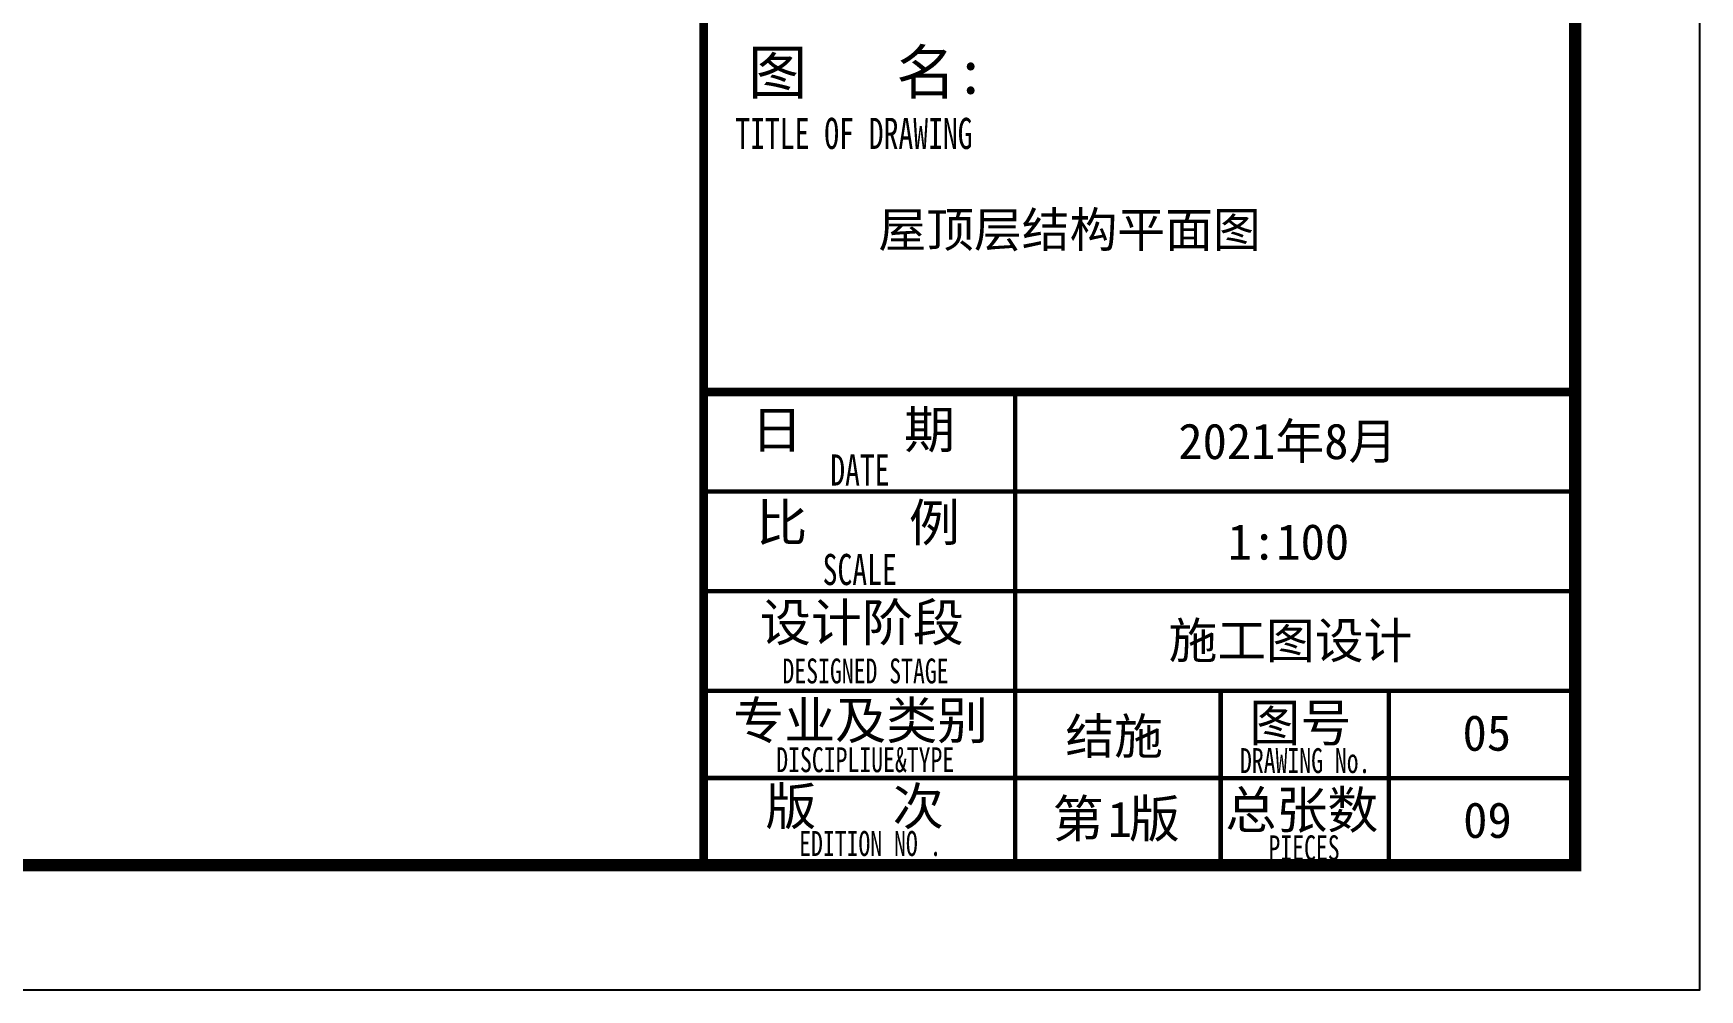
# Model space of a CAD drawing. Extents: x 169490 to 7584583, y -2399407 to 1374371.
# Drawn here: x 1658775 to 1672151, y 718146 to 725827 of the extents above; entities that cross this region are included whole.
import ezdxf

# ---------------------------------------------------------------- set-up
doc = ezdxf.new("R2010")
doc.units = 0
doc.header["$LTSCALE"] = 100
for name, color, linetype, lineweight in [('可改文字', 6, 'CONTINUOUS', 18), ('图签', 147, 'CONTINUOUS', 18), ('砼柱', 2, 'CONTINUOUS', 35)]:
    doc.layers.add(name, color=color, linetype=linetype, lineweight=lineweight)
doc.layers.add('图框', color=140, linetype='CONTINUOUS')
doc.layers.add('图签文字', color=147, linetype='CONTINUOUS')
doc.styles.add('宋体', font='')
doc.styles.add('建筑图签-1', font='simhei.ttf', dxfattribs={"width": 0.7})
doc.styles.get('宋体').set_extended_font_data('SimSun')

msp = doc.modelspace()

# ---------------------------------------------------------------- linework, layer by layer
at = {"layer": '图框'}
msp.add_lwpolyline([(1588050.5, 718145.5), (1672150.5, 718145.5), (1672150.5, 777545.5), (1588050.5, 777545.5)], close=True, dxfattribs=at)
at = {"layer": '图框', "const_width": 100}
msp.add_lwpolyline([(1590550.5, 719145.5), (1671150.5, 719145.5), (1671150.5, 776545.5), (1590550.5, 776545.5)], close=True, dxfattribs=at)
at = {"layer": '图框'}
for points, const_width in [([(1664155.5, 719145.5), (1664155.5, 776545.5)], 70), ([(1664155.5, 722945.8), (1671155.5, 722945.8)], 70), ([(1666655.5, 720545.8), (1666655.5, 722945.8)], 35), ([(1664155.5, 722145.8), (1671155.5, 722145.8)], 35), ([(1664155.5, 721345.8), (1671155.5, 721345.8)], 35), ([(1664155.5, 720545.8), (1671155.5, 720545.8)], 35), ([(1664155.5, 720545.8), (1670655.5, 720545.8)], 35), ([(1666655.5, 719145.8), (1666655.5, 720545.8)], 35), ([(1668305.5, 719145.8), (1668305.5, 720545.8)], 35), ([(1668305.5, 719145.8), (1668305.5, 720545.8)], 35), ([(1668305.5, 719145.8), (1668305.5, 720545.8)], 35), ([(1669655.5, 719145.5), (1669655.5, 720545.5)], 35), ([(1664155.5, 719845.8), (1668305.5, 719845.8)], 35), ([(1668305.5, 719845.5), (1671155.5, 719845.5)], 35)]:
    msp.add_lwpolyline(points, dxfattribs=dict(at, const_width=const_width))
at = {"layer": '砼柱', "ltscale": 10}
msp.add_lwpolyline([(1590550.5, 776545.5), (1664155.5, 776545.5), (1664155.5, 719145.5), (1590550.5, 719145.5)], close=True, dxfattribs=at)

# ---------------------------------------------------------------- texts
at = {"layer": '可改文字', "color": 3, "style": '宋体'}
msp.add_text('屋顶层结构平面图', height=281.28, dxfattribs=at).set_placement((1665557.8, 724110.1))
at = {"layer": '图框', "style": '建筑图签-1', "width": 0.7}
for s, height, p in [('TITLE OF DRAWING', 250, (1664409.5, 724898)), ('DATE', 250, (1665171.9, 722194.7)), ('SCALE', 250, (1665110.7, 721395.5)), ('DESIGNED STAGE', 200, (1664788.1, 720605.4)), ('DISCIPLIUE&TYPE', 200, (1664738.3, 719892.7)), ('DRAWING No.', 200, (1668460.5, 719885.4)), ('EDITION NO .', 200, (1664922, 719219.7)), ('PIECES', 200, (1668689.2, 719185.4))]:
    msp.add_text(s, height=height, dxfattribs=at).set_placement(p)
at = {"layer": '图签', "color": 2, "style": '宋体'}
for s, height, p in [('2021年8月', 286.68, (1667965.4, 722407.2)), ('1:100', 286.68, (1668361.9, 721599.6)), ('施工图设计', 286.68, (1667887.8, 720807.2)), ('结施', 286.68, (1667059.7, 720038.3)), ('1', 286.7, (1667398.8, 719370.6)), ('09', 286.68, (1670252, 719364.6))]:
    msp.add_text(s, height=height, dxfattribs=at).set_placement(p)
at = {"layer": '图签', "color": 3, "style": '宋体'}
msp.add_text('05', height=286.68, dxfattribs=at).set_placement((1670247.1, 720064.6))
at = {"layer": '图签文字', "color": 7, "style": '建筑图签-1'}
for s, height, p in [('图   名:', 350, (1664510.8, 725340.7)), ('日    期', 300, (1664539.3, 722494.3)), ('比    例', 300, (1664577.7, 721747.1)), ('设计阶段', 300, (1664607.4, 720945.2)), ('专业及类别', 300, (1664393.5, 720158.6)), ('图号', 300, (1668536.3, 720139.9)), ('版   次 ', 300, (1664651.5, 719468.5)), ('总张数', 300, (1668343.3, 719439.9)), ('第 版', 300, (1666956.2, 719368.9))]:
    msp.add_text(s, height=height, dxfattribs=at).set_placement(p)

doc.saveas('drawing.dxf')
